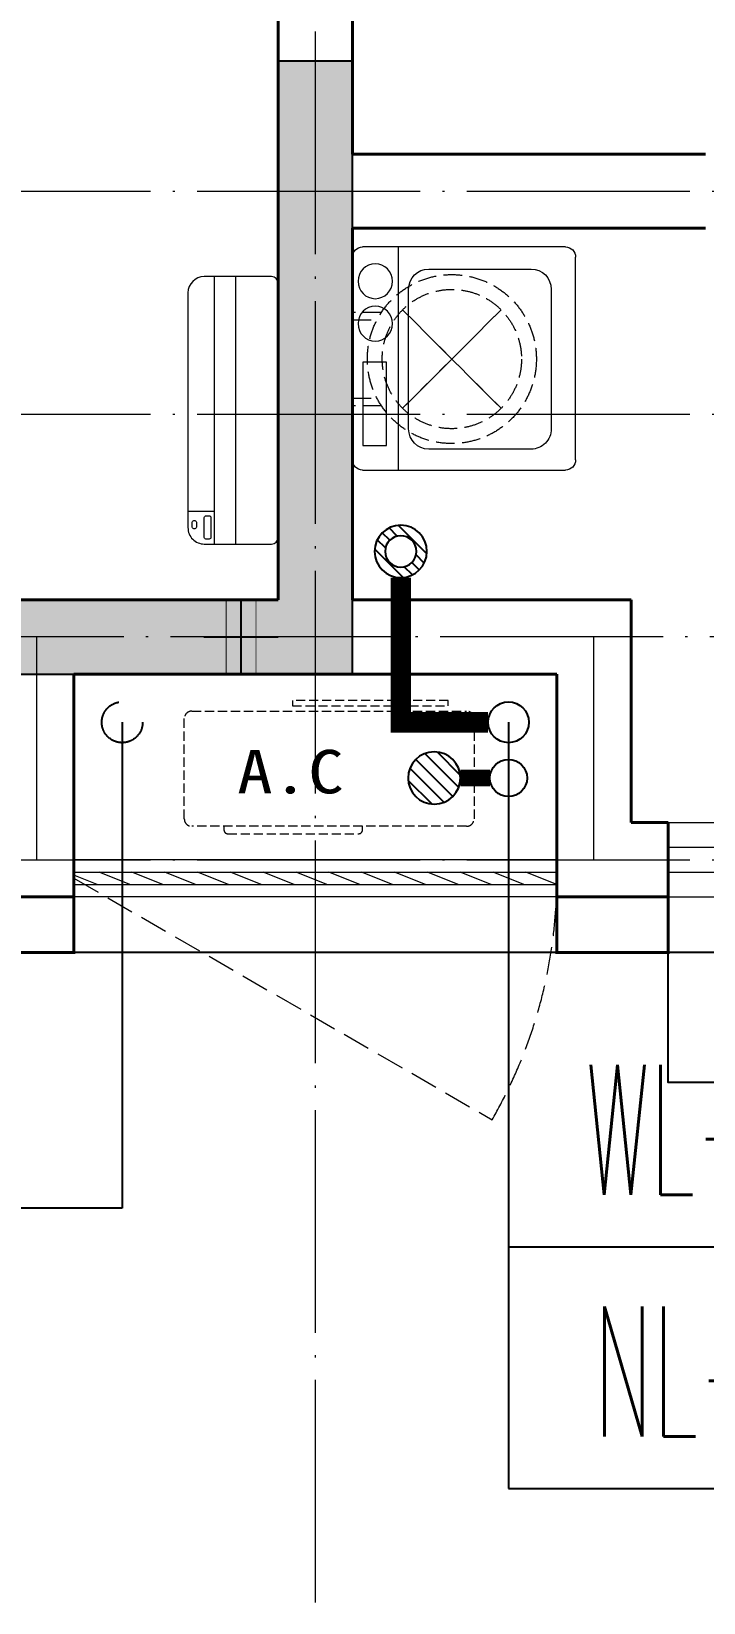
# Model space of a CAD drawing. Extents: x 27938 to 1042331, y -235042 to 1535213.
# Drawn here: x 721352 to 723162, y 362824 to 367054 of the extents above; entities that cross this region are included whole.
import ezdxf

# ---------------------------------------------------------------- set-up
doc = ezdxf.new("R2010")
doc.units = 0
doc.header["$LTSCALE"] = 1000
doc.header["$MEASUREMENT"] = 0
for name, pattern in [('$1$DASH', [0.35, 0.25, -0.1]), ('DASH', [0.35, 0.25, -0.1]), ('DOTE', [2.42, 2, -0.2, 0.02, -0.2])]:
    doc.linetypes.add(name, pattern=pattern)
for name, color, linetype in [('$RECOVER_210609100354-0', 7, 'Continuous'), ('$RECOVER_210609100354-25', 7, 'Continuous'), ('3.5方案汇报，与郭总、侯月琴确定户型_t8$0$2020.03.04 -1安徽标准化洋房户型(UA）_t8_t8$0$看线', 154, 'Continuous'), ('COLUMN', 9, 'Continuous'), ('DIM_凝结', 3, 'Continuous'), ('DIM_污水', 3, 'Continuous'), ('DIM_雨水', 3, 'Continuous'), ('EQUIP_地漏', 7, 'Continuous'), ('PIPE-凝结', 150, 'N'), ('PIPE-污水', 2, 'W'), ('VPIPE-凝结', 150, 'Continuous'), ('VPIPE-污水', 2, 'W'), ('VPIPE-雨水', 4, 'DASH'), ('机电标识类', 1, 'Continuous'), ('看线', 251, 'Continuous')]:
    doc.layers.add(name, color=color, linetype=linetype)
for name, color, linetype, lineweight in [('DOTE', 19, 'DOTE', 9), ('LVTRY', 1, 'Continuous', 13), ('PUB_HATCH', 8, 'Continuous', 9), ('WALL', 9, 'Continuous', 40), ('WINDOW', 8, 'Continuous', 15), ('平面-栏杆', 135, 'Continuous', 15), ('平面-看线', 45, 'Continuous', 15), ('平面-空调室内机', 176, 'Continuous', 9), ('平面-空调预留孔', 173, 'Continuous', 15), ('空调', 76, 'Continuous', 13)]:
    doc.layers.add(name, color=color, linetype=linetype, lineweight=lineweight)
doc.styles.add('_TWT_SERIAL', font='simplex.shx', dxfattribs={"width": 0.6, "oblique": 10, "height": 3, "bigfont": 'aadri.shx'})
doc.styles.get("Standard").update_dxf_attribs({"font": 'gbenor.shx', "bigfont": 'gbcbig.shx'})
doc.styles.add('黑体', font='simhei.ttf')
doc.linetypes.add('N', pattern='A,3,-0.2,["N",Standard,S=0.25,R=0,X=-0.1,Y=-0.115],-0.2', length=3.4)
doc.linetypes.add('W', pattern='A,3,-0.2,["W",Standard,S=0.25,R=0,X=-0.1,Y=-0.115],-0.2', length=3.4)

# ---------------------------------------------------------------- blocks, each defined once
blk = doc.blocks.new('GFDGDGRDGRDG')
at = {"layer": 'DOTE', "linetype": 'DOTE', "ltscale": 0.3}
for p, q in [((615293.7, 360558.3), (615293.7, 376108.3)), ((573593.7, 364358.3), (626393.7, 364358.3)), ((573593.7, 363758.3), (626393.7, 363758.3)), ((626393.7, 363158.3), (573593.7, 363158.3)), ((614543.7, 362558.3), (614543.7, 363158.3)), ((616043.7, 362558.3), (616043.7, 363158.3)), ((573593.7, 362558.3), (626393.7, 362558.3))]:
    blk.add_line(p, q, dxfattribs=at)
blk = doc.blocks.new('RECTANG')
at = {"color": 0}
for p, q in [((1, 1), (0, 1)), ((0, 1), (0, 0)), ((1, 0), (1, 1)), ((0, 0), (1, 0))]:
    blk.add_line(p, q, dxfattribs=at)
blk = doc.blocks.new('洗衣机')
at = {"layer": 'LVTRY', "color": 0}
for p, q in [((3790993.7, 243444.5), (3790993.7, 242899.1)), ((3791567.4, 243472.1), (3791021, 243472.1)), ((3791116.5, 243472.1), (3791116.5, 242871.5)), ((3791594.6, 242899.1), (3791594.6, 243444.5)), ((3791199, 243412.7), (3791474.9, 243412.7)), ((3791145.1, 242982.5), (3791145.1, 243358)), ((3791528.8, 243358), (3791528.8, 242982.5)), ((3791474.9, 242927.8), (3791199, 242927.8)), ((3791021, 242871.5), (3791567.4, 242871.5))]:
    blk.add_line(p, q, dxfattribs=at)
at = {"layer": 'LVTRY', "color": 0, "extrusion": (0, 0, -1)}
for centre, major_axis, start_param, end_param in [((3791021, 243444.5), (0, 27.6), -1.570796, 0), ((3791567.4, 243444.5), (0, 27.6), 0, 1.570796), ((3791055.1, 243379.8), (0, 46.9), 3.141593, 9.424778), ((3791199, 243358), (0, 54.7), 4.712389, 6.283185), ((3791474.9, 243358), (0, 54.7), 0, 1.570796), ((3791055.1, 243265.7), (0, 46.9), 3.141593, 9.424778), ((3791199, 242982.5), (0, 54.7), 3.141593, 4.712389), ((3791474.9, 242982.5), (0, 54.7), 1.570796, 3.141593), ((3791021, 242899.1), (0, 27.6), 3.141593, 4.712389), ((3791567.4, 242899.1), (0, 27.6), 1.570796, 3.141593)]:
    blk.add_ellipse(centre, major_axis=major_axis, ratio=0.986385, start_param=start_param, end_param=end_param, dxfattribs=at)
at = {"layer": 'LVTRY', "color": 8, "xscale": 63.25620569481588, "yscale": 224.5369532744355, "zscale": 64.12934308941763, "rotation": 180}
blk.add_blockref('RECTANG', (3791085.2, 243162.4), dxfattribs=at)
blk = doc.blocks.new('dnfhfn')
at = {"color": 0, "linetype": '$1$DASH', "ltscale": 0.2}
for p, q in [((101.9, 495, 0), (121.9, 495, 0)), ((101.9, 417.2, 0), (101.9, 495, 0)), ((121.9, 495, 0), (121.9, 429, 0)), ((353.1, 495, 0), (333.1, 495, 0)), ((333.1, 495, 0), (333.1, 429, 0)), ((353.1, 417.2, 0), (353.1, 495, 0))]:
    blk.add_line(p, q, dxfattribs=at)
at = {"color": 0, "linetype": '$1$DASH', "ltscale": 0.2, "elevation": 0}
for points in [[(94.9, 360.1), (94.9, 360.1), (360.1, 94.9), (360.1, 94.9)], [(360.1, 360.1), (94.9, 94.9), (94.9, 94.9), (360.1, 360.1)]]:
    blk.add_lwpolyline(points, close=True, dxfattribs=at)
at = {"color": 0, "linetype": '$1$DASH', "ltscale": 0.2}
for radius in [227.5, 187.5]:
    blk.add_circle((227.5, 227.5, 0), radius, dxfattribs=at)
blk = doc.blocks.new('dongkong')
at = {"color": 0}
blk.add_wipeout([(-603756, 210771), (-603756, 210570.8), (-603836, 210570.8), (-603836, 210771)], dxfattribs=at)
at = {"layer": '机电标识类', "color": 0, "linetype": 'DASH', "ltscale": 400}
for p, q in [((-603796, 210771), (-603796, 210570.8)), ((-603896, 210670.7), (-603696, 210670.7))]:
    blk.add_line(p, q, dxfattribs=at)
at = {"layer": '空调', "color": 0, "linetype": 'DASH', "const_width": 2}
blk.add_lwpolyline([(-603756, 210771), (-603756, 210570.8), (-603836, 210570.8), (-603836, 210771)], close=True, dxfattribs=at)
blk = doc.blocks.new('A$C001338C2')
at = {"color": 0}
for p, q in [((845, 303.6), (55, 303.6)), ((109.1, 214.8), (109.1, 303.6)), ((0, 248.6), (0, 22)), ((900, 22), (900, 248.6)), ((22, 0), (878, 0))]:
    blk.add_line(p, q, dxfattribs=at)
at = {"color": 0, "lineweight": 5}
for p, q in [((900, 214.8), (0, 214.8)), ((900, 143.2), (0, 143.2))]:
    blk.add_line(p, q, dxfattribs=at)
at = {"color": 0}
for points in [[(73.1, 275), (56.8, 275, -0.414214), (51.3, 280.5), (51.3, 283.4, -0.414214), (56.8, 288.9), (73.1, 288.9, -0.414214), (78.6, 283.4), (78.6, 280.5, -0.414214)], [(89.2, 226.4), (22.2, 226.4, -0.414214), (16.7, 231.9), (16.7, 243.1, -0.414214), (22.2, 248.6), (89.2, 248.6, -0.414214), (94.7, 243.1), (94.7, 231.9, -0.414214)]]:
    blk.add_lwpolyline(points, format="xyb", close=True, dxfattribs=at)
for centre, radius, start, end in [((55, 248.6), 55, 90, 180), ((845, 248.6), 55, 360, 90), ((22, 22), 22, 180, 270), ((878, 22), 22, 270, 360)]:
    blk.add_arc(centre, radius, start, end, dxfattribs=at)
blk = doc.blocks.new('gsergvr')
at = {"layer": '平面-空调预留孔', "color": 0, "linetype": 'DASH', "ltscale": 0.1}
for p, q in [((34075.4, 17176.2), (34075.4, 17166.2)), ((34448.2, 17166.2), (34448.2, 17176.2)), ((34085.4, 17156.2), (34438.2, 17156.2))]:
    blk.add_line(p, q, dxfattribs=at)
blk.add_lwpolyline([(34679.3, 17515.3), (34259.5, 17515.3), (34259.5, 17500.2), (34679.3, 17500.2)], close=True, dxfattribs=at)
blk.add_lwpolyline([(34728.6, 17176.2), (33988.6, 17176.2, -0.414214), (33968.6, 17196.2), (33968.6, 17466.2, -0.414214), (33988.6, 17486.2), (34728.6, 17486.2, -0.414214), (34748.6, 17466.2), (34748.6, 17196.2, -0.414214)], format="xyb", close=True, dxfattribs=at)
for centre, start, end in [((34085.4, 17166.2), 180, 270), ((34438.2, 17166.2), 270, 0)]:
    blk.add_arc(centre, 10, start, end, dxfattribs=at)
at = {"layer": '平面-空调预留孔', "color": 0, "linetype": 'DASH', "ltscale": 0.1, "style": '黑体', "width": 1.2}
blk.add_text('A.C', height=117.05, dxfattribs=at).set_placement((34110.9, 17264.8))
blk = doc.blocks.new('rtyryrtyeeretee')
at = {"layer": '平面-空调预留孔', "color": 8}
blk.add_blockref('gsergvr', (635673.5, 326705.8), dxfattribs=at)
blk = doc.blocks.new('HFHFHFHFTF')
at = {"layer": 'PUB_HATCH'}
blk.add_hatch(color=256, dxfattribs=at).paths.add_polyline_path([(575166.6, 365523.7), (575166.6, 365323.7), (576116.6, 365323.7), (576116.6, 366973.7), (575916.6, 366973.7), (575916.6, 365523.7)])
at = {"layer": 'COLUMN', "color": 8}
for p, q in [((576116.6, 366973.7), (575916.6, 366973.7)), ((575916.6, 366973.7), (575916.6, 365523.7)), ((576116.6, 365323.7), (576116.6, 366973.7)), ((575916.6, 365523.7), (575166.6, 365523.7)), ((575166.6, 365323.7), (576116.6, 365323.7))]:
    blk.add_line(p, q, dxfattribs=at)
blk = doc.blocks.new('$WINLIB2D$00000039')
at = {"color": 0}
for points in [[(-0.5, 0.5), (-0.5, -0.5)], [(0.5, 0.5), (-0.5, 0.5)], [(0.5, -0.5), (0.5, 0.5)], [(-0.5, 0.1667), (0.5, 0.1667)], [(-0.3839, -0.1667), (-0.448, 0.1667)], [(-0.3159, -0.1667), (-0.38, 0.1667)], [(-0.2479, -0.1667), (-0.312, 0.1667)], [(-0.1799, -0.1667), (-0.244, 0.1667)], [(-0.1119, -0.1667), (-0.176, 0.1667)], [(-0.0439, -0.1667), (-0.108, 0.1667)], [(0.0241, -0.1667), (-0.04, 0.1667)], [(0.0921, -0.1667), (0.028, 0.1667)], [(0.16, -0.1667), (0.0959, 0.1667)], [(0.228, -0.1667), (0.1639, 0.1667)], [(0.296, -0.1667), (0.2319, 0.1667)], [(0.364, -0.1667), (0.2999, 0.1667)], [(0.432, -0.1667), (0.3679, 0.1667)], [(0.5, -0.1667), (0.4359, 0.1667)], [(-0.4519, -0.1667), (-0.5, 0.0836)], [(-0.5, -0.1667), (0.5, -0.1667)], [(0.5, -0.5), (-0.5, -0.5)]]:
    blk.add_lwpolyline(points, dxfattribs=at)
blk = doc.blocks.new('$TwtSys$00000141')
for p, q in [((-141.3, 11.5), (-15.1, 137.7)), ((-141.3, 11.5), (-15.1, 137.7)), ((-130.8, -52.6), (52.6, 130.8)), ((-130.8, -52.6), (52.6, 130.8)), ((-99.7, -99.7), (99.7, 99.7)), ((-99.7, -99.7), (99.7, 99.7)), ((-48.5, -130.6), (131.4, 49.3)), ((-48.5, -130.6), (131.4, 49.3)), ((17.1, -138.4), (138.4, -17.1)), ((17.1, -138.4), (138.4, -17.1))]:
    blk.add_line(p, q)
blk.add_circle((0, 0), 141)
blk.add_circle((0, 0), 141)
blk = doc.blocks.new('$TwtSys$00000543')
for p, q in [((-140.4, -12.8), (12.8, 140.4)), ((18.7, 82.5), (62.6, 126.4)), ((59.8, 59.8), (99.7, 99.7)), ((-12.8, -140.4), (140.4, 12.8)), ((82.5, 18.7), (126.4, 62.6)), ((-126.4, -62.6), (-82.5, -18.7)), ((-99.7, -99.7), (-59.8, -59.8)), ((-62.6, -126.4), (-18.7, -82.5))]:
    blk.add_line(p, q)
for radius in [141, 84.6]:
    blk.add_circle((0, 0), radius)

msp = doc.modelspace()

# ---------------------------------------------------------------- hatches: boundary and pattern name
at = {"layer": 'PIPE-污水'}
for points in [[(722346.6, 365193.7), (722319.1, 365193.7), (722319.1, 365166.2)], [(722346.6, 365193.7), (722346.6, 365166.2), (722319.1, 365166.2)]]:
    msp.add_hatch(color=256, dxfattribs=at).paths.add_polyline_path(points)

# ---------------------------------------------------------------- linework, layer by layer
at = {"layer": '$RECOVER_210609100354-0', "color": 8, "const_width": 8}
for points in [[(721466.6, 364723.7), (721466.6, 364573.7), (721166.6, 364573.7), (721166.6, 364723.7)], [(723066.6, 364723.7), (723066.6, 364573.7), (722766.6, 364573.7), (722766.6, 364723.7)]]:
    msp.add_lwpolyline(points, dxfattribs=at)
at = {"layer": 'DIM_凝结'}
for p, q in [((722636.6, 365043.7), (722636.6, 363130.9)), ((722636.6, 363130.9), (723613.4, 363130.9))]:
    msp.add_line(p, q, dxfattribs=at)
at = {"layer": 'DIM_污水'}
for p, q in [((722636.6, 365193.7), (722636.6, 363781.2)), ((722636.6, 363781.2), (723691.8, 363781.2))]:
    msp.add_line(p, q, dxfattribs=at)
at = {"layer": 'DIM_雨水'}
for p, q in [((721596.6, 365193.7), (721596.6, 363885.5)), ((721596.6, 363885.5), (720671.7, 363885.5))]:
    msp.add_line(p, q, dxfattribs=at)
at = {"layer": 'PIPE-凝结', "const_width": 45}
msp.add_lwpolyline([(722586.6, 365043.7), (722507.1, 365043.7)], dxfattribs=at)
at = {"layer": 'PIPE-污水', "const_width": 55}
for points in [[(722346.6, 365583.2), (722346.6, 365193.7)], [(722581.6, 365193.7), (722346.6, 365193.7)]]:
    msp.add_lwpolyline(points, dxfattribs=at)
at = {"layer": 'VPIPE-凝结'}
msp.add_circle((722636.6, 365043.7), 50, dxfattribs=at)
at = {"layer": 'VPIPE-污水'}
msp.add_circle((722636.6, 365193.7), 55, dxfattribs=at)
at = {"layer": 'VPIPE-雨水'}
msp.add_circle((721596.6, 365193.7), 55, dxfattribs=at)
at = {"layer": 'WALL', "color": 8}
for p, q in [((722216.6, 369673.7), (722216.6, 366723.7)), ((722016.6, 369473.7), (722016.6, 366623.7)), ((723166.6, 366723.7), (722216.6, 366723.7)), ((722216.6, 366523.7), (722216.6, 365523.7)), ((722216.6, 366523.7), (723166.6, 366523.7)), ((722216.6, 365523.7), (722966.6, 365523.7)), ((722966.6, 365523.7), (722966.6, 364923.7)), ((721466.6, 365323.7), (721466.6, 364723.7)), ((722116.6, 365323.7), (722766.6, 365323.7)), ((722766.6, 365323.7), (722766.6, 364723.7)), ((722966.6, 364923.7), (723066.6, 364923.7)), ((723066.6, 364923.7), (723066.6, 364723.7)), ((721166.6, 364723.7), (721466.6, 364723.7)), ((722766.6, 364723.7), (723066.6, 364723.7))]:
    msp.add_line(p, q, dxfattribs=at)
at = {"layer": 'WINDOW', "color": 8, "linetype": 'DASH', "ltscale": 0.3}
msp.add_lwpolyline([(721466.6, 364773.7), (722592.4, 364123.7, 0.131652), (722766.6, 364773.7)], format="xyb", dxfattribs=at)
at = {"layer": '平面-栏杆', "color": 8}
for points in [[(723066.6, 364857.1), (727566.6, 364857.1)], [(723066.6, 364790.4), (727566.6, 364790.4)]]:
    msp.add_lwpolyline(points, dxfattribs=at)
at = {"layer": '平面-看线', "color": 8}
msp.add_lwpolyline([(723066.6, 364923.7), (727566.6, 364923.7)], dxfattribs=at)
at = {"layer": '平面-看线', "color": 8, "linetype": 'DASH'}
msp.add_lwpolyline([(723066.6, 364723.7), (727566.6, 364723.7)], dxfattribs=at)
at = {"layer": '看线', "color": 8, "ltscale": 0.5}
for points in [[(722766.6, 364573.7), (721466.6, 364573.7)], [(725066.6, 364573.7), (725066.6, 364223.7), (723066.6, 364223.7), (723066.6, 364573.7)], [(727566.6, 364573.7), (723066.6, 364573.7)]]:
    msp.add_lwpolyline(points, dxfattribs=at)

# ---------------------------------------------------------------- block references
at = {"layer": '$RECOVER_210609100354-25', "color": 8}
msp.add_blockref('洗衣机', (-3068777.3, 123001.3), dxfattribs=at)
at = {"color": 8}
msp.add_blockref('rtyryrtyeeretee', (52121.7, 21031.7), dxfattribs=at)
at = {"layer": '3.5方案汇报，与郭总、侯月琴确定户型_t8$0$2020.03.04 -1安徽标准化洋房户型(UA）_t8_t8$0$看线', "ltscale": 10}
msp.add_blockref('GFDGDGRDGRDG', (106822.9, 2265.4), dxfattribs=at)
at = {"layer": 'EQUIP_地漏', "xscale": 0.5, "yscale": -0.5, "zscale": 0.5, "rotation": 180}
msp.add_blockref('$TwtSys$00000543', (722346.6, 365653.7), dxfattribs=at)
at = {"layer": 'EQUIP_地漏', "xscale": 0.5, "yscale": -0.5, "zscale": 0.5}
msp.add_blockref('$TwtSys$00000141', (722436.6, 365043.7), dxfattribs=at)
at = {"layer": 'WINDOW', "xscale": 1299.999999983003, "yscale": 100, "zscale": 1299.999999983003}
msp.add_blockref('$WINLIB2D$00000039', (722116.6, 364773.7), dxfattribs=at)
at = {"layer": '平面-空调预留孔', "color": 8, "xscale": 0.800000000046565, "yscale": 0.800000000046565, "zscale": 0.800000000046565, "rotation": 90.00000023343017}
msp.add_blockref('A$C001338C2', (722016.4, 365673.7), dxfattribs=at)
at = {"layer": '平面-空调预留孔', "color": 8, "rotation": 90.00000000000001}
msp.add_blockref('dnfhfn', (722711.6, 365944.1, 0), dxfattribs=at)

# ---------------------------------------------------------------- texts
at = {"layer": 'DIM_凝结', "color": 7, "style": '_TWT_SERIAL', "width": 0.48}
msp.add_text('NL-8', height=350, dxfattribs=at).set_placement((722866.5, 363270.9))
at = {"layer": 'DIM_污水', "color": 7, "style": '_TWT_SERIAL', "width": 0.48}
msp.add_text('WL-12', height=350, dxfattribs=at).set_placement((722843.9, 363921.2))

# ---------------------------------------------------------------- next in the draw order: block references
at = {"layer": '平面-空调室内机', "color": 8, "ltscale": 0.3, "xscale": -1, "rotation": 180}
msp.add_blockref('dongkong', (1325712.5, 576094.5), dxfattribs=at)

# ---------------------------------------------------------------- next in the draw order: linework, layer by layer
at = {"layer": 'WALL', "color": 8}
for p, q in [((722016.6, 366623.7), (722016.6, 365523.7)), ((721266.6, 365523.7), (722016.6, 365523.7)), ((721466.6, 365323.7), (722116.6, 365323.7))]:
    msp.add_line(p, q, dxfattribs=at)

# ---------------------------------------------------------------- next in the draw order: block references
at = {"color": 8}
msp.add_blockref('HFHFHFHFTF', (146100, 0), dxfattribs=at)

doc.saveas('drawing.dxf')
